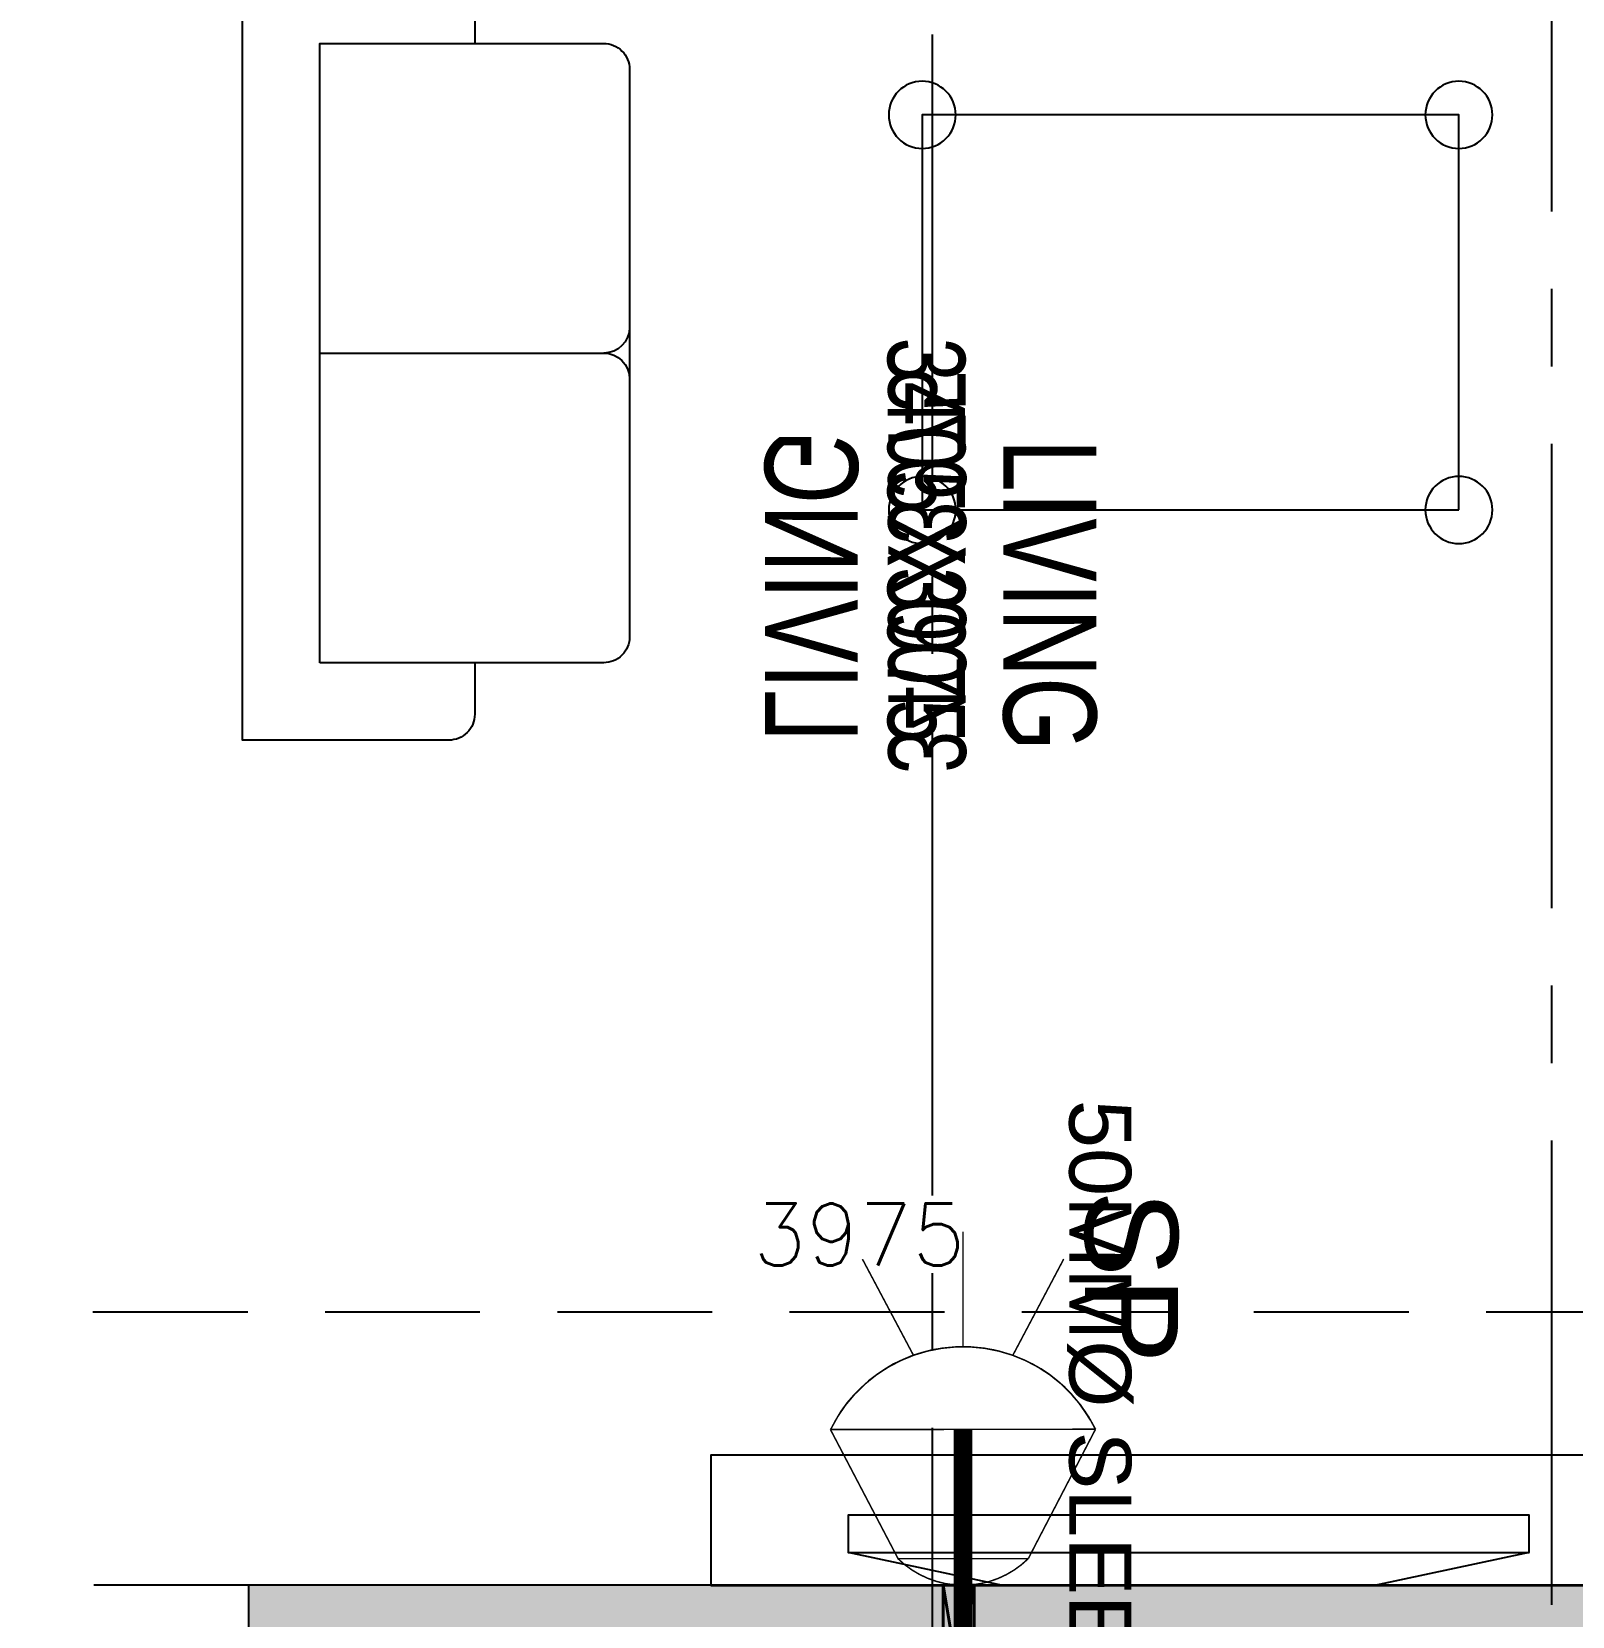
# Model space of a CAD drawing. Header units: millimetres. Extents: x -414464 to 1686, y -90036 to 108605.
# Drawn here: x -98841 to -96353, y -69575 to -67016 of the extents above; entities that cross this region are included whole.
import ezdxf

# ---------------------------------------------------------------- set-up
doc = ezdxf.new("R2010")
doc.units = ezdxf.units.MM
doc.header["$LTSCALE"] = 1000
doc.header["$MEASUREMENT"] = 0
for name, pattern in [('$1$AUDIT_D_120904163729-0', [0]), ('$36$HIDDEN', [0.375, 0.25, -0.125]), ('AUDIT_D_120904163729-0', [0]), ('T8(T9 IS SIMILAR) - DIMENSION & TEXTING$1$( Hidden )', [0.375, 0.25, -0.125]), ('T8(T9 IS SIMILAR) - DIMENSION & TEXTING$1$3BHK-D$0$HIDDEN', [0.375, 0.25, -0.125]), ('T8(T9 IS SIMILAR) - DIMENSION & TEXTING$1$AUDIT_D_120904163729-0', [0]), ('T8(T9 IS SIMILAR) - DIMENSION & TEXTING$1$HIDDEN', [0.375, 0.25, -0.125]), ('T8(T9 IS SIMILAR)$1$$0$HIDDEN', [0.375, 0.25, -0.125]), ('T8_REFUGE COLUMNS$1$CENTER2', [1.125, 0.75, -0.125, 0.125, -0.125])]:
    doc.linetypes.add(name, pattern=pattern)
doc.layers.get('0').update_dxf_attribs({"linetype": 'AUDIT_D_120904163729-0'})
for name, color, linetype in [('$0$A-HATCH -160', 251, '$1$AUDIT_D_120904163729-0'), ('$21$A-DIMENSIONS', 2, '$36$HIDDEN'), ('2BHK-A - BACK$1$2BHK-A - FRONT$0$a-furniture', 8, 'Continuous'), ('a-rcc', 3, 'Continuous'), ('T8(T9 IS SIMILAR) - DIMENSION & TEXTING$1$A-DIMENSIONS', 2, 'T8(T9 IS SIMILAR) - DIMENSION & TEXTING$1$HIDDEN'), ('T8(T9 IS SIMILAR) - DIMENSION & TEXTING$1$A-FIRE FIGHTING', 7, 'T8(T9 IS SIMILAR) - DIMENSION & TEXTING$1$AUDIT_D_120904163729-0'), ('T8(T9 IS SIMILAR)$1$$6$a-beam 2', 50, 'Continuous'), ('T8(T9 IS SIMILAR)$1$S-BEAM', 20, 'T8(T9 IS SIMILAR)$1$$0$HIDDEN'), ('T8_REFUGE COLUMNS$1$A-CENTERLINE', 193, 'T8_REFUGE COLUMNS$1$CENTER2'), ('T8_REFUGE COLUMNS$1$A-RCC COLS', 3, 'Continuous'), ('T8_TYPICAL COLUMNS$1$A-RCC COLS', 3, 'Continuous')]:
    doc.layers.add(name, color=color, linetype=linetype)
for name, color, linetype, lineweight in [('2BHK-A - BACK$1$a-Text', 4, 'Continuous', 0), ('2BHK-A - BACK$1$a-TEXT -R SIZE', 4, 'Continuous', 0), ('T8(T9 IS SIMILAR) - DIMENSION & TEXTING$1$a-Text', 4, 'Continuous', 0), ('T8(T9 IS SIMILAR) - DIMENSION & TEXTING$1$a-TEXT -R SIZE', 4, 'Continuous', 0), ('T8(T9 IS SIMILAR) - DIMENSION & TEXTING$1$U-IPD-WS-FIRE', 1, 'Continuous', 40), ('T8(T9 IS SIMILAR) - DIMENSION & TEXTING$1$U-IPD-WS-SP', 1, 'Continuous', 5), ('T8(T9 IS SIMILAR) - DIMENSION & TEXTING$1$U-IPD-WS-TEXT', 7, 'Continuous', 0), ('T8(T9 IS SIMILAR)$1$D&W', 8, 'Continuous', 25)]:
    doc.layers.add(name, color=color, linetype=linetype, lineweight=lineweight)
doc.layers.add('T8(T9 IS SIMILAR) - DIMENSION & TEXTING$1$U-IPD-SP-SLEV-50', color=7, linetype='T8(T9 IS SIMILAR) - DIMENSION & TEXTING$1$3BHK-D$0$HIDDEN', lineweight=40, true_color=0x2f0dd9)
doc.layers.add('T8_REFUGE COLUMNS$1$COL-HATCH', color=7, linetype='Continuous', lineweight=25, true_color=0xa3a3a3)
doc.styles.add('2BHK-A - BACK$1$ARIAL ARROW', font='swisscl.ttf')
doc.styles.add('T8(T9 IS SIMILAR) - DIMENSION & TEXTING$1$arial', font='sanss___.ttf')
doc.styles.add('T8(T9 IS SIMILAR) - DIMENSION & TEXTING$1$ARIAL ARROW', font='swisscl.ttf')
doc.styles.add('T8(T9 IS SIMILAR) - DIMENSION & TEXTING$1$Romans 1', font='romans.shx', dxfattribs={"height": 100})
doc.dimstyles.new('T8(T9 IS SIMILAR) - DIMENSION & TEXTING$1$ALPINE S', dxfattribs={"dimscale": 0, "dimtxt": 100, "dimasz": 75, "dimexe": 0, "dimexo": 0, "dimgap": 75, "dimtad": 1, "dimdec": 0, "dimzin": 0, "dimdsep": 46, "dimtxsty": 'T8(T9 IS SIMILAR) - DIMENSION & TEXTING$1$Romans 1', "dimblk": 'T8(T9 IS SIMILAR) - DIMENSION & TEXTING$1$_ArchTick', "dimcen": 0.09, "dimclrd": 256, "dimclre": 256, "dimclrt": 7, "dimadec": 0, "dimazin": 0, "dimtfac": 1, "dimtdec": 0, "dimtofl": 0, "dimtmove": 1, "dimatfit": 0, "dimldrblk": 'T8(T9 IS SIMILAR) - DIMENSION & TEXTING$1$_Open90', "dimfxl": 1, "dimtolj": 1, "dimtzin": 0, "dimarcsym": 0})

# ---------------------------------------------------------------- blocks, each defined once
blk = doc.blocks.new('T8_REFUGE COLUMNS')
at = {"layer": 'T8_REFUGE COLUMNS$1$COL-HATCH', "linetype": 'ByBlock'}
h = blk.add_hatch(color=256, dxfattribs=at)
h.dxf.hatch_style = 1
h.paths.add_polyline_path([(1210052.1, -5701089.9), (1209752.1, -5701089.9), (1209752.1, -5705299.9), (1210052.1, -5705299.9)])
at = {"layer": 'T8_REFUGE COLUMNS$1$A-CENTERLINE'}
for p, q in [((1214284.1, -5703194.9), (1182156.9, -5703194.9)), ((1218123.2, -5704194.9), (1182156.9, -5704194.9))]:
    blk.add_line(p, q, dxfattribs=at)
at = {"layer": 'T8_REFUGE COLUMNS$1$A-RCC COLS', "linetype": 'ByBlock'}
blk.add_lwpolyline([(1210052.1, -5701089.9), (1209752.1, -5701089.9), (1209752.1, -5705299.9), (1210052.1, -5705299.9)], close=True, dxfattribs=at)
blk = doc.blocks.new('T8_TYPICAL COLUMNS')
at = {"layer": 'T8_TYPICAL COLUMNS$1$A-RCC COLS', "linetype": 'ByBlock'}
blk.add_blockref('T8_REFUGE COLUMNS', (0, 0), dxfattribs=at)
blk = doc.blocks.new('2BHK-A - BACK$1$2BHK-A - FRONT$0$A$C7BF77BFD')
at = {"layer": '2BHK-A - BACK$1$2BHK-A - FRONT$0$a-furniture'}
for p, q in [((-300, 1078.1), (-246.9, 1328.1)), ((-300, 1078.1), (-300, 478.1)), ((-246.9, 228.1), (-300, 478.1))]:
    blk.add_line(p, q, dxfattribs=at)
for points in [[(-300, 1550), (-300, 0), (-90, 0), (-90, 1550)], [(-246.9, 228.1), (-186.9, 228.1), (-186.9, 1328.1), (-246.9, 1328.1)]]:
    blk.add_lwpolyline(points, close=True, dxfattribs=at)
blk = doc.blocks.new('2BHK-A - BACK')
at = {"layer": '2BHK-A - BACK$1$2BHK-A - FRONT$0$a-furniture'}
blk.add_line((1204781.9, -5705184.3), (1204781.9, -5704726), dxfattribs=at)
blk.add_line((1204781.9, -5705184.3), (1204781.9, -5704726), dxfattribs=at)
at = {"layer": '2BHK-A - BACK$1$2BHK-A - FRONT$0$a-furniture', "elevation": -0.4}
blk.add_lwpolyline([(1204528.6, -5703344.9), (1205166.6, -5703344.9), (1205166.6, -5704211.6), (1204528.6, -5704211.6)], close=True, dxfattribs=at)
at = {"layer": '2BHK-A - BACK$1$2BHK-A - FRONT$0$a-furniture'}
blk.add_lwpolyline([(1204281.9, -5705184.3), (1205281.9, -5705184.3), (1205281.9, -5704726, 0.414214), (1205240.2, -5704684.3), (1204323.6, -5704684.3, 0.414214), (1204281.9, -5704726)], format="xyb", close=True, dxfattribs=at)
blk.add_lwpolyline([(1204281.9, -5704934.3), (1204198.6, -5704934.3, 0.414214), (1204156.9, -5704976), (1204156.9, -5705309.3), (1205406.9, -5705309.3), (1205406.9, -5704976, 0.414214), (1205365.2, -5704934.3), (1205281.9, -5704934.3)], format="xyb", dxfattribs=at)
for centre in [(1204528.6, -5703344.9, -0.4), (1205166.6, -5703344.9, -0.4), (1204528.6, -5704211.6, -0.4), (1205166.6, -5704211.6, -0.4)]:
    blk.add_circle(centre, 54.2, dxfattribs=at)
for centre, start, end in [((1204740.2, -5704726, 0), 359.9998, 89.9998), ((1204823.6, -5704726, 0), 90.0002, 180.0002)]:
    blk.add_arc(centre, 41.7, start, end, dxfattribs=at)
at = {"layer": '2BHK-A - BACK$1$2BHK-A - FRONT$0$a-furniture', "extrusion": (0.000159294, 0.000512155, -1), "zscale": -1.000000000000012, "rotation": 179.9999999999999}
blk.add_blockref('2BHK-A - BACK$1$2BHK-A - FRONT$0$A$C7BF77BFD', (-1203092.1, -5703002.6, -2729.2), dxfattribs=at)
at = {"layer": '2BHK-A - BACK$1$a-Text', "style": '2BHK-A - BACK$1$ARIAL ARROW'}
blk.add_text('LIVING', height=150, dxfattribs=at).set_placement((1204153.5, -5704465.7))
at = {"layer": '2BHK-A - BACK$1$a-TEXT -R SIZE', "color": 2, "style": '2BHK-A - BACK$1$ARIAL ARROW'}
blk.add_text('3400X3975', height=125, dxfattribs=at).set_placement((1204102.9, -5704266.2))
blk = doc.blocks.new('T8(T9 IS SIMILAR) - DIMENSION & TEXTING$1$_ArchTick')
at = {"color": 0, "linetype": 'ByBlock', "const_width": 0.15}
blk.add_lwpolyline([(-0.5, -0.5), (0.5, 0.5)], dxfattribs=at)
blk = doc.blocks.new('*D1498')
at = {"layer": 'T8(T9 IS SIMILAR) - DIMENSION & TEXTING$1$A-DIMENSIONS', "linetype": 'T8(T9 IS SIMILAR) - DIMENSION & TEXTING$1$HIDDEN', "lineweight": -2, "transparency": 16777216}
for p, q in [((1209504.8, -5702325.8), (1209310.8, -5702325.8)), ((1209602.3, -5706300.9), (1209310.8, -5706300.9))]:
    blk.add_line(p, q, dxfattribs=at)
at = {"layer": 'T8(T9 IS SIMILAR) - DIMENSION & TEXTING$1$A-DIMENSIONS', "lineweight": -2, "transparency": 16777216}
blk.add_line((1209310.8, -5706300.9), (1209310.8, -5702325.8), dxfattribs=at)
at = {"layer": 'T8(T9 IS SIMILAR) - DIMENSION & TEXTING$1$A-DIMENSIONS', "linetype": 'ByBlock', "lineweight": -2, "transparency": 16777216, "xscale": 75, "yscale": 75, "zscale": 75}
for p, rotation in [((1209310.8, -5702325.8), 90), ((1209310.8, -5706300.9), 270)]:
    blk.add_blockref('T8(T9 IS SIMILAR) - DIMENSION & TEXTING$1$_ArchTick', p, dxfattribs=dict(at, rotation=rotation))
at = {"layer": 'T8(T9 IS SIMILAR) - DIMENSION & TEXTING$1$A-DIMENSIONS', "color": 7, "linetype": 'ByBlock', "transparency": 16777216, "insert": (1209185.8, -5704313.4), "char_height": 100, "attachment_point": 5, "rotation": 90, "style": 'T8(T9 IS SIMILAR) - DIMENSION & TEXTING$1$Romans 1'}
blk.add_mtext('\\A1;3975', dxfattribs=at)
blk = doc.blocks.new('T8(T9 IS SIMILAR) - DIMENSION & TEXTING$1$_Open90')
at = {"color": 0, "linetype": 'ByBlock', "lineweight": -2}
for p, q in [((-0.5, 0.5), (0, 0)), ((0, 0), (-1, 0)), ((0, 0), (-0.5, -0.5))]:
    blk.add_line(p, q, dxfattribs=at)
blk = doc.blocks.new('T8(T9 IS SIMILAR) - DIMENSION & TEXTING$1$SIDE SPRINKLER')
at = {"layer": 'T8(T9 IS SIMILAR) - DIMENSION & TEXTING$1$U-IPD-WS-SP', "const_width": 3, "elevation": 0}
for points in [[(-6847.2, -87791.6), (-7102.7, -87925.5)], [(-6700.4, -87955.9), (-6510.2, -87854.9)], [(-6683.5, -88053.8), (-6456.1, -88053.8)], [(-6847.2, -88315.9), (-7102.7, -88183.1)], [(-6700.2, -88152.7), (-6509.9, -88253.3)]]:
    blk.add_lwpolyline(points, dxfattribs=at)
for points in [[(-6847.2, -87791.6, 0.000405), (-6846.7, -88316.2, 0.623274), (-6846.7, -87792.3, 0.617961)], [(-7102.7, -87925.2, 0.001274), (-7102.7, -88183.1, -0.409371), (-7102.7, -87925.2, -0.617961)]]:
    blk.add_lwpolyline(points, format="xyb", dxfattribs=at)
at = {"layer": 'T8(T9 IS SIMILAR) - DIMENSION & TEXTING$1$U-IPD-WS-SP'}
for centre, start, end in [((-6975.2, -88053.8), 296.0387, 63.9613), ((-6975.2, -88053.8), 0, 63.9613), ((-6975.2, -88054.2), 296.1316, 0.0929)]:
    blk.add_arc(centre, 291.8, start, end, dxfattribs=at)
blk = doc.blocks.new('T8(T9 IS SIMILAR) - DIMENSION & TEXTING$1$A$C7A147FD6')
at = {"layer": 'T8(T9 IS SIMILAR) - DIMENSION & TEXTING$1$U-IPD-SP-SLEV-50', "linetype": 'ByBlock', "elevation": -0.6}
blk.add_lwpolyline([(2600.1, 11246.4), (2300.1, 11246.4), (2300.1, 11196.4), (2600.1, 11196.4), (2600.1, 11246.4), (2300.1, 11196.4), (2600.1, 11196.4), (2300.1, 11246.4)], dxfattribs=at)
at = {"layer": 'T8(T9 IS SIMILAR) - DIMENSION & TEXTING$1$U-IPD-WS-FIRE', "color": 9, "linetype": 'T8(T9 IS SIMILAR) - DIMENSION & TEXTING$1$( Hidden )', "ltscale": 2, "true_color": 0xafd9aa, "const_width": 30, "elevation": -0.6}
blk.add_lwpolyline([(2048.3, 11228.2), (2724.5, 11228.2), (2724.5, 10254.8), (3869.2, 10254.8)], dxfattribs=at)
at = {"layer": 'T8(T9 IS SIMILAR) - DIMENSION & TEXTING$1$U-IPD-WS-FIRE', "xscale": 0.8162240268536691, "yscale": 0.8162240268536691, "zscale": 0.8162240268536691, "rotation": 179.9968069534352}
blk.add_blockref('T8(T9 IS SIMILAR) - DIMENSION & TEXTING$1$SIDE SPRINKLER', (-3544.4, -60643.2, -0.6), dxfattribs=at)
at = {"layer": 'T8(T9 IS SIMILAR) - DIMENSION & TEXTING$1$U-IPD-WS-TEXT', "style": 'T8(T9 IS SIMILAR) - DIMENSION & TEXTING$1$arial'}
for s, width, insert, char_height, attachment_point, rotation in [('SP', 0.382, (1662.4, 11575.4, -1.3), 150, 1, 359.9967), ('50MM%%C SLEEVE', 1876.047, (2595.3, 11499.9, -1), 100, 3, 0.0013)]:
    blk.add_mtext_dynamic_manual_height_columns(s, width=width, gutter_width=0.75, heights=[0], dxfattribs=dict(at, insert=insert, char_height=char_height, attachment_point=attachment_point, rotation=rotation))
blk = doc.blocks.new('T8(T9 IS SIMILAR) - DIMENSION & TEXTING')
at = {"layer": 'T8(T9 IS SIMILAR) - DIMENSION & TEXTING$1$A-FIRE FIGHTING', "linetype": 'ByBlock'}
blk.add_blockref('T8(T9 IS SIMILAR) - DIMENSION & TEXTING$1$A$C7A147FD6', (1207452.3, -5715374), dxfattribs=at)
at = {"layer": 'T8(T9 IS SIMILAR) - DIMENSION & TEXTING$1$a-Text', "style": 'T8(T9 IS SIMILAR) - DIMENSION & TEXTING$1$ARIAL ARROW'}
blk.add_text('LIVING', height=150, dxfattribs=at).set_placement((1207901.2, -5704080.4))
at = {"layer": 'T8(T9 IS SIMILAR) - DIMENSION & TEXTING$1$a-TEXT -R SIZE', "color": 2, "style": 'T8(T9 IS SIMILAR) - DIMENSION & TEXTING$1$ARIAL ARROW'}
blk.add_text('3405X3975', height=125, dxfattribs=at).set_placement((1207737.5, -5704267.3))
at = {"layer": 'T8(T9 IS SIMILAR) - DIMENSION & TEXTING$1$A-DIMENSIONS', "linetype": 'ByBlock'}
dim = blk.add_linear_dim(base=(1209310.8, -5702325.8), p1=(1209602.3, -5706300.9), p2=(1209504.8, -5702325.8), angle=270, dimstyle='T8(T9 IS SIMILAR) - DIMENSION & TEXTING$1$ALPINE S', override={"dimscale": 1, "dimfxl": 5, "dimarcsym": 1}, dxfattribs=at)
dim.commit()
dim.dimension.update_dxf_attribs({"geometry": '*D1498', "text_midpoint": (1209185.8, -5704313.4)})
blk = doc.blocks.new('T8(T9 IS SIMILAR)')
at = {"layer": 'T8(T9 IS SIMILAR)$1$D&W', "linetype": 'ByBlock'}
blk.add_blockref('T8_TYPICAL COLUMNS', (0, 0), dxfattribs=at)
at = {"layer": 'T8(T9 IS SIMILAR)$1$D&W', "linetype": 'ByBlock', "xscale": -1}
blk.add_blockref('2BHK-A - BACK', (2412544.6, 0), dxfattribs=at)
at = {"layer": 'T8(T9 IS SIMILAR)$1$$6$a-beam 2', "linetype": 'ByBlock'}
blk.add_blockref('T8(T9 IS SIMILAR) - DIMENSION & TEXTING', (0, 0), dxfattribs=at)
at = {"layer": 'T8(T9 IS SIMILAR)$1$S-BEAM'}
blk.add_line((1209751.7, -5706299.4, 0.1), (1209751.7, -5705300), dxfattribs=at)
blk = doc.blocks.new('A$C48506478')
at = {"layer": '$21$A-DIMENSIONS', "linetype": 'ByBlock'}
blk.add_blockref('T8(T9 IS SIMILAR)', (-1195542.6, 5727884.6), dxfattribs=at)
at = {"layer": '$0$A-HATCH -160', "linetype": 'ByBlock'}
blk.add_blockref('T8(T9 IS SIMILAR) - DIMENSION & TEXTING', (-1195542.6, 5727884.6), dxfattribs=at)

msp = doc.modelspace()

# ---------------------------------------------------------------- block references
at = {"layer": 'a-rcc', "linetype": 'ByBlock', "rotation": 270}
msp.add_blockref('A$C48506478', (-121076, -55315.3, 0), dxfattribs=at)

doc.saveas('drawing.dxf')
